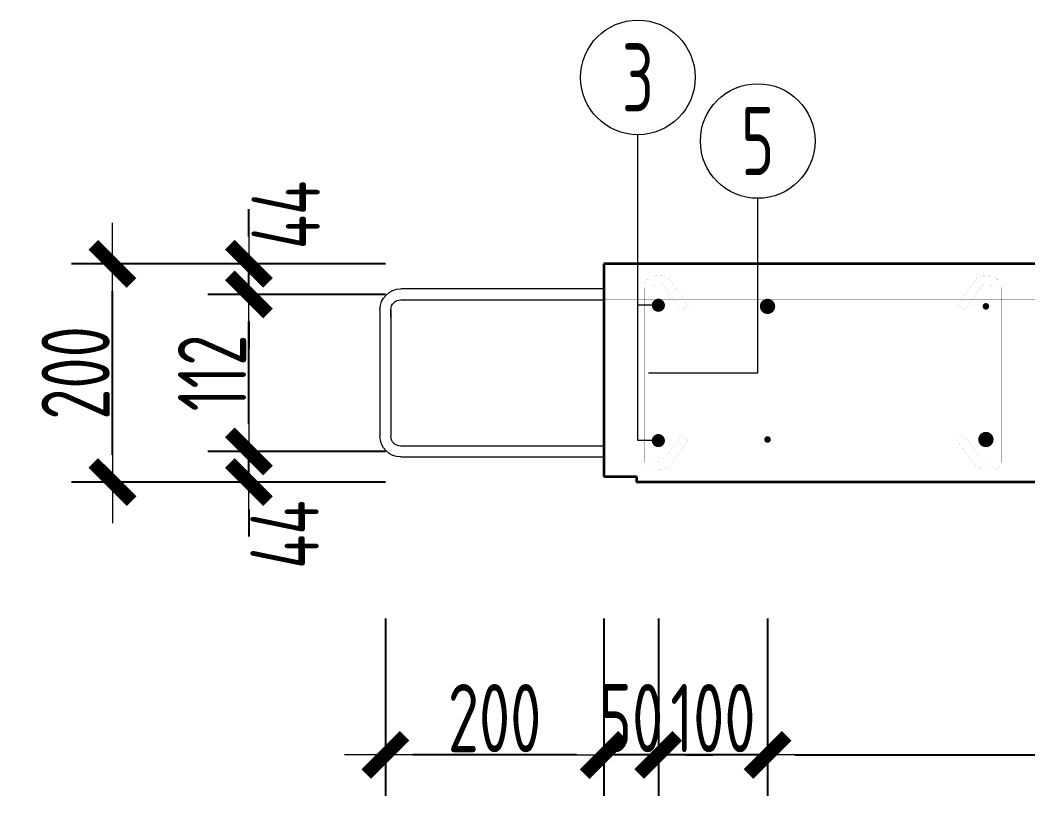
# Model space of a CAD drawing. Extents: x -85320 to 1679916, y -1321939 to 627.
# Drawn here: x 1272672 to 1276363, y -1084372 to -1081529 of the extents above; entities that cross this region are included whole.
import ezdxf
from ezdxf.enums import TextEntityAlignment as Align

# ---------------------------------------------------------------- set-up
doc = ezdxf.new("R2010")
doc.units = 0
doc.header["$LTSCALE"] = 1000
for name, color, linetype, lineweight in [('直线', 7, 'Continuous', 18), ('预制墙墙身水平筋', 130, 'Continuous', 18), ('预制墙墙身纵向受力筋', 1, 'Continuous', 18), ('预制墙墙身纵向非受力筋', 94, 'Continuous', 18), ('预制墙墙身附加筋', 94, 'Continuous', 18), ('预制墙拉筋', 130, 'Continuous', 18), ('预制墙详图标注', 3, 'Continuous', 18), ('预制墙详图轮廓', 3, 'Continuous', 35)]:
    doc.layers.add(name, color=color, linetype=linetype, lineweight=lineweight)
doc.styles.add('样式 1', font='yjkeng.shx', dxfattribs={"width": 0.7, "bigfont": 'yjkchn.shx'})
doc.dimstyles.new('盈建科结构', dxfattribs={"dimscale": 100, "dimtxt": 2.5, "dimasz": 1, "dimexe": 1.5, "dimexo": 0.625, "dimgap": 0.1, "dimtad": 1, "dimdec": 0, "dimrnd": 1, "dimzin": 0, "dimdsep": 46, "dimtxsty": '样式 1', "dimblk": '_yjkbk', "dimblk1": 'ARCHTICK', "dimblk2": 'ARCHTICK', "dimcen": 0.09, "dimadec": 0, "dimazin": 0, "dimtfac": 1, "dimtdec": 4, "dimtix": 1, "dimtmove": 2, "dimatfit": 3, "dimfxl": 1, "dimtolj": 1, "dimtzin": 0, "dimarcsym": 0})

# ---------------------------------------------------------------- blocks, each defined once
blk = doc.blocks.new('_yjkbk')
blk.add_line((-1, 0), (1.5, 0))
blk.add_lwpolyline([(-0.7, -0.7, 0.5, 0.5, 0), (0.7, 0.7, 0.5, 0.5, 0)], format="xyseb")
blk = doc.blocks.new('*D3703')
at = {"layer": 'Defpoints', "color": 0, "transparency": 16777216}
for p in [(1274809.8, -1083722.1), (1275009.8, -1083722.1), (1274809.8, -1084222.1)]:
    blk.add_point(p, dxfattribs=at)
at = {"layer": '预制墙详图标注', "color": 0, "lineweight": -2, "transparency": 16777216}
for p, q in [((1274809.8, -1083722.1), (1274809.8, -1084372.1)), ((1275009.8, -1083722.1), (1275009.8, -1084372.1)), ((1274709.8, -1084222.1), (1274609.8, -1084222.1)), ((1275009.8, -1084222.1), (1274809.8, -1084222.1)), ((1275109.8, -1084222.1), (1275209.8, -1084222.1))]:
    blk.add_line(p, q, dxfattribs=at)
at = {"layer": '预制墙详图标注', "color": 0, "lineweight": -2, "transparency": 16777216, "xscale": 100, "yscale": 100, "zscale": 100}
blk.add_blockref('_yjkbk', (1274809.8, -1084222.1), dxfattribs=at)
at = {"layer": '预制墙详图标注', "color": 0, "lineweight": -2, "transparency": 16777216, "xscale": 100, "yscale": 100, "zscale": 100, "rotation": 180}
blk.add_blockref('_yjkbk', (1275009.8, -1084222.1), dxfattribs=at)
at = {"layer": '预制墙详图标注', "color": 0, "transparency": 16777216, "insert": (1274909.8, -1084212.1), "char_height": 250, "attachment_point": 8, "style": '样式 1'}
blk.add_mtext('\\A1;50', dxfattribs=at)
blk = doc.blocks.new('_ArchTick')
at = {"color": 0, "linetype": 'ByBlock', "const_width": 0.4}
blk.add_lwpolyline([(-0.5, -0.5), (0.5, 0.5)], dxfattribs=at)
blk = doc.blocks.new('*D3704')
at = {"layer": 'Defpoints', "color": 0, "transparency": 16777216}
for p in [(1274009.8, -1083722.1), (1274809.8, -1083722.1), (1274009.8, -1084222.1)]:
    blk.add_point(p, dxfattribs=at)
at = {"layer": '预制墙详图标注', "color": 0, "lineweight": -2, "transparency": 16777216}
for p, q in [((1274009.8, -1083722.1), (1274009.8, -1084372.1)), ((1274809.8, -1083722.1), (1274809.8, -1084372.1)), ((1274709.8, -1084222.1), (1274109.8, -1084222.1))]:
    blk.add_line(p, q, dxfattribs=at)
at = {"layer": '预制墙详图标注', "color": 0, "lineweight": -2, "transparency": 16777216, "xscale": 100, "yscale": 100, "zscale": 100, "rotation": 180}
blk.add_blockref('_yjkbk', (1274009.8, -1084222.1), dxfattribs=at)
at = {"layer": '预制墙详图标注', "color": 0, "lineweight": -2, "transparency": 16777216, "xscale": 100, "yscale": 100, "zscale": 100}
blk.add_blockref('_yjkbk', (1274809.8, -1084222.1), dxfattribs=at)
at = {"layer": '预制墙详图标注', "color": 0, "transparency": 16777216, "insert": (1274409.8, -1084212.1), "char_height": 250, "attachment_point": 8, "style": '样式 1'}
blk.add_mtext('\\A1;200', dxfattribs=at)
blk = doc.blocks.new('*D3716')
at = {"layer": 'Defpoints', "color": 0, "transparency": 16777216}
for p in [(1275409.8, -1083722.1), (1279409.8, -1083722.1), (1279409.8, -1084222.1)]:
    blk.add_point(p, dxfattribs=at)
at = {"layer": '预制墙详图标注', "color": 0, "lineweight": -2, "transparency": 16777216}
for p, q in [((1275409.8, -1083784.6), (1275409.8, -1084372.1)), ((1279409.8, -1083784.6), (1279409.8, -1084372.1)), ((1275509.8, -1084222.1), (1279309.8, -1084222.1))]:
    blk.add_line(p, q, dxfattribs=at)
at = {"layer": '预制墙详图标注', "color": 0, "lineweight": -2, "transparency": 16777216, "xscale": 100, "yscale": 100, "zscale": 100, "rotation": 180}
blk.add_blockref('_yjkbk', (1275409.8, -1084222.1), dxfattribs=at)
at = {"layer": '预制墙详图标注', "color": 0, "lineweight": -2, "transparency": 16777216, "xscale": 100, "yscale": 100, "zscale": 100}
blk.add_blockref('_yjkbk', (1279409.8, -1084222.1), dxfattribs=at)
at = {"layer": '预制墙详图标注', "color": 0, "transparency": 16777216, "insert": (1277409.8, -1084212.1), "char_height": 250, "attachment_point": 8, "style": '样式 1'}
blk.add_mtext('\\A1;5×200=1000', dxfattribs=at)
blk = doc.blocks.new('*D3717')
at = {"layer": 'Defpoints', "color": 0, "transparency": 16777216}
for p in [(1275009.8, -1083722.1), (1275409.8, -1083722.1), (1275009.8, -1084222.1)]:
    blk.add_point(p, dxfattribs=at)
at = {"layer": '预制墙详图标注', "color": 0, "lineweight": -2, "transparency": 16777216}
for p, q in [((1275009.8, -1083722.1), (1275009.8, -1084372.1)), ((1275409.8, -1083722.1), (1275409.8, -1084372.1)), ((1274909.8, -1084222.1), (1274809.8, -1084222.1)), ((1275409.8, -1084222.1), (1275009.8, -1084222.1)), ((1275509.8, -1084222.1), (1275609.8, -1084222.1))]:
    blk.add_line(p, q, dxfattribs=at)
at = {"layer": '预制墙详图标注', "color": 0, "lineweight": -2, "transparency": 16777216, "xscale": 100, "yscale": 100, "zscale": 100}
blk.add_blockref('_yjkbk', (1275009.8, -1084222.1), dxfattribs=at)
at = {"layer": '预制墙详图标注', "color": 0, "lineweight": -2, "transparency": 16777216, "xscale": 100, "yscale": 100, "zscale": 100, "rotation": 180}
blk.add_blockref('_yjkbk', (1275409.8, -1084222.1), dxfattribs=at)
at = {"layer": '预制墙详图标注', "color": 0, "transparency": 16777216, "insert": (1275209.8, -1084212.1), "char_height": 250, "attachment_point": 8, "style": '样式 1'}
blk.add_mtext('\\A1;100', dxfattribs=at)
blk = doc.blocks.new('*D3734')
at = {"layer": 'Defpoints', "color": 0, "transparency": 16777216}
for p in [(1273509.8, -1083110.1), (1274009.8, -1083110.1), (1274009.8, -1083222.1)]:
    blk.add_point(p, dxfattribs=at)
at = {"layer": '预制墙详图标注', "color": 0, "lineweight": -2, "transparency": 16777216}
for p, q in [((1273509.8, -1083010.1), (1273509.8, -1082910.1)), ((1274009.8, -1083110.1), (1273359.8, -1083110.1)), ((1273509.8, -1083222.1), (1273509.8, -1083110.1)), ((1274009.8, -1083222.1), (1273359.8, -1083222.1)), ((1273509.8, -1083322.1), (1273509.8, -1083422.1))]:
    blk.add_line(p, q, dxfattribs=at)
at = {"layer": '预制墙详图标注', "color": 0, "lineweight": -2, "transparency": 16777216, "xscale": 100, "yscale": 100, "zscale": 100}
for p, rotation in [((1273509.8, -1083110.1), 270), ((1273509.8, -1083222.1), 90)]:
    blk.add_blockref('_yjkbk', p, dxfattribs=dict(at, rotation=rotation))
at = {"layer": '预制墙详图标注', "color": 0, "transparency": 16777216, "insert": (1273765.6, -1083414.5), "char_height": 250, "attachment_point": 8, "rotation": 90, "style": '样式 1'}
blk.add_mtext('\\A1;44', dxfattribs=at)
blk = doc.blocks.new('*D3735')
at = {"layer": 'Defpoints', "color": 0, "transparency": 16777216}
for p in [(1273509.8, -1082534.1), (1274009.8, -1082534.1), (1274009.8, -1083110.1)]:
    blk.add_point(p, dxfattribs=at)
at = {"layer": '预制墙详图标注', "color": 0, "lineweight": -2, "transparency": 16777216}
for p, q in [((1274009.8, -1082534.1), (1273359.8, -1082534.1)), ((1273509.8, -1083010.1), (1273509.8, -1082634.1)), ((1274009.8, -1083110.1), (1273359.8, -1083110.1))]:
    blk.add_line(p, q, dxfattribs=at)
at = {"layer": '预制墙详图标注', "color": 0, "lineweight": -2, "transparency": 16777216, "xscale": 100, "yscale": 100, "zscale": 100}
for p, rotation in [((1273509.8, -1082534.1), 90), ((1273509.8, -1083110.1), 270)]:
    blk.add_blockref('_yjkbk', p, dxfattribs=dict(at, rotation=rotation))
at = {"layer": '预制墙详图标注', "color": 0, "transparency": 16777216, "insert": (1273499.8, -1082822.1), "char_height": 250, "attachment_point": 8, "rotation": 90, "style": '样式 1'}
blk.add_mtext('\\A1;112', dxfattribs=at)
blk = doc.blocks.new('*D3736')
at = {"layer": 'Defpoints', "color": 0, "transparency": 16777216}
for p in [(1273509.8, -1082422.1), (1274009.8, -1082422.1), (1274009.8, -1082534.1)]:
    blk.add_point(p, dxfattribs=at)
at = {"layer": '预制墙详图标注', "color": 0, "lineweight": -2, "transparency": 16777216}
for p, q in [((1273509.8, -1082322.1), (1273509.8, -1082222.1)), ((1274009.8, -1082422.1), (1273359.8, -1082422.1)), ((1273509.8, -1082534.1), (1273509.8, -1082422.1)), ((1274009.8, -1082534.1), (1273359.8, -1082534.1)), ((1273509.8, -1082634.1), (1273509.8, -1082734.1))]:
    blk.add_line(p, q, dxfattribs=at)
at = {"layer": '预制墙详图标注', "color": 0, "lineweight": -2, "transparency": 16777216, "xscale": 100, "yscale": 100, "zscale": 100}
for p, rotation in [((1273509.8, -1082422.1), 270), ((1273509.8, -1082534.1), 90)]:
    blk.add_blockref('_yjkbk', p, dxfattribs=dict(at, rotation=rotation))
at = {"layer": '预制墙详图标注', "color": 0, "transparency": 16777216, "insert": (1273769.8, -1082243), "char_height": 250, "attachment_point": 8, "rotation": 90, "style": '样式 1'}
blk.add_mtext('\\A1;44', dxfattribs=at)
blk = doc.blocks.new('*D3737')
at = {"layer": 'Defpoints', "color": 0, "transparency": 16777216}
for p in [(1273009.8, -1082422.1), (1273509.8, -1082422.1), (1273509.8, -1083222.1)]:
    blk.add_point(p, dxfattribs=at)
at = {"layer": '预制墙详图标注', "color": 0, "lineweight": -2, "transparency": 16777216}
for p, q in [((1273447.3, -1082422.1), (1272859.8, -1082422.1)), ((1273009.8, -1083122.1), (1273009.8, -1082522.1)), ((1273447.3, -1083222.1), (1272859.8, -1083222.1))]:
    blk.add_line(p, q, dxfattribs=at)
at = {"layer": '预制墙详图标注', "color": 0, "lineweight": -2, "transparency": 16777216, "xscale": 100, "yscale": 100, "zscale": 100}
for p, rotation in [((1273009.8, -1082422.1), 90), ((1273009.8, -1083222.1), 270)]:
    blk.add_blockref('_yjkbk', p, dxfattribs=dict(at, rotation=rotation))
at = {"layer": '预制墙详图标注', "color": 0, "transparency": 16777216, "insert": (1272999.8, -1082822.1), "char_height": 250, "attachment_point": 8, "rotation": 90, "style": '样式 1'}
blk.add_mtext('\\A1;200', dxfattribs=at)
blk = doc.blocks.new('闭口右')
at = {"layer": '预制墙墙身水平筋', "lineweight": 18}
for p, q in [((1039314.4, -832442.8), (1040057.8, -832442.8)), ((1039314.4, -832442.8), (1040057.8, -832442.8)), ((1039314.4, -832442.8), (1040057.8, -832442.8)), ((1039314.4, -832442.8), (1040057.8, -832442.8)), ((1039314.4, -832442.8), (1040057.8, -832442.8)), ((1039314.4, -832442.8), (1040057.8, -832442.8)), ((1039314.4, -832442.8), (1040057.8, -832442.8)), ((1039314.4, -832442.8), (1040057.8, -832442.8)), ((1039314.4, -832442.8), (1040057.8, -832442.8)), ((1039314.4, -832442.8), (1040057.8, -832442.8)), ((1039314.4, -832442.8), (1040057.8, -832442.8)), ((1039314.4, -832442.8), (1040057.8, -832442.8)), ((1039314.4, -832442.8), (1040057.8, -832442.8)), ((1039314.4, -832442.8), (1040057.8, -832442.8)), ((1039314.4, -832442.8), (1040057.8, -832442.8)), ((1040057.8, -832482.8), (1039314.4, -832482.8)), ((1040057.8, -832482.8), (1039314.4, -832482.8)), ((1040057.8, -832482.8), (1039314.4, -832482.8)), ((1040057.8, -832482.8), (1039314.4, -832482.8)), ((1040057.8, -832482.8), (1039314.4, -832482.8)), ((1040057.8, -832482.8), (1039314.4, -832482.8)), ((1040057.8, -832482.8), (1039314.4, -832482.8)), ((1040057.8, -832482.8), (1039314.4, -832482.8)), ((1040057.8, -832482.8), (1039314.4, -832482.8)), ((1040057.8, -832482.8), (1039314.4, -832482.8)), ((1040057.8, -832482.8), (1039314.4, -832482.8)), ((1040057.8, -832482.8), (1039314.4, -832482.8)), ((1040057.8, -832482.8), (1039314.4, -832482.8)), ((1040057.8, -832482.8), (1039314.4, -832482.8)), ((1040057.8, -832482.8), (1039314.4, -832482.8)), ((1040094.4, -832547.7), (1040094.4, -832519.4)), ((1040094.4, -832547.7), (1040094.4, -832519.4)), ((1040094.4, -832547.7), (1040094.4, -832519.4)), ((1040094.4, -832547.7), (1040094.4, -832519.4)), ((1040094.4, -832547.7), (1040094.4, -832519.4)), ((1040094.4, -832547.7), (1040094.4, -832519.4)), ((1040094.4, -832547.7), (1040094.4, -832519.4)), ((1040094.4, -832547.7), (1040094.4, -832519.4)), ((1040094.4, -832547.7), (1040094.4, -832519.4)), ((1040094.4, -832547.7), (1040094.4, -832519.4)), ((1040094.4, -832547.7), (1040094.4, -832519.4)), ((1040094.4, -832547.7), (1040094.4, -832519.4)), ((1040094.4, -832547.7), (1040094.4, -832519.4)), ((1040094.4, -832547.7), (1040094.4, -832519.4)), ((1040094.4, -832547.7), (1040094.4, -832519.4)), ((1040134.4, -832519.4), (1040134.4, -832547.7)), ((1040134.4, -832519.4), (1040134.4, -832547.7)), ((1040134.4, -832519.4), (1040134.4, -832547.7)), ((1040134.4, -832519.4), (1040134.4, -832547.7)), ((1040134.4, -832519.4), (1040134.4, -832547.7)), ((1040134.4, -832519.4), (1040134.4, -832547.7)), ((1040134.4, -832519.4), (1040134.4, -832547.7)), ((1040134.4, -832519.4), (1040134.4, -832547.7)), ((1040134.4, -832519.4), (1040134.4, -832547.7)), ((1040134.4, -832519.4), (1040134.4, -832547.7)), ((1040134.4, -832519.4), (1040134.4, -832547.7)), ((1040134.4, -832519.4), (1040134.4, -832547.7)), ((1040134.4, -832519.4), (1040134.4, -832547.7)), ((1040134.4, -832519.4), (1040134.4, -832547.7)), ((1040134.4, -832519.4), (1040134.4, -832547.7)), ((1039314.4, -833018.8), (1040057.8, -833018.8)), ((1039314.4, -833018.8), (1040057.8, -833018.8)), ((1039314.4, -833018.8), (1040057.8, -833018.8)), ((1039314.4, -833018.8), (1040057.8, -833018.8)), ((1039314.4, -833018.8), (1040057.8, -833018.8)), ((1039314.4, -833018.8), (1040057.8, -833018.8)), ((1039314.4, -833018.8), (1040057.8, -833018.8)), ((1039314.4, -833018.8), (1040057.8, -833018.8)), ((1039314.4, -833018.8), (1040057.8, -833018.8)), ((1039314.4, -833018.8), (1040057.8, -833018.8)), ((1039314.4, -833018.8), (1040057.8, -833018.8)), ((1039314.4, -833018.8), (1040057.8, -833018.8)), ((1039314.4, -833018.8), (1040057.8, -833018.8)), ((1039314.4, -833018.8), (1040057.8, -833018.8)), ((1039314.4, -833018.8), (1040057.8, -833018.8)), ((1040057.8, -833058.8), (1039314.4, -833058.8))]:
    blk.add_line(p, q, dxfattribs=at)
at = {"layer": '预制墙墙身水平筋', "color": 4}
for p, q in [((1040094.4, -832519.4), (1040094.4, -832982.3)), ((1040134.4, -832519.4), (1040134.4, -832982.3))]:
    blk.add_line(p, q, dxfattribs=at)
at = {"layer": '预制墙墙身水平筋', "lineweight": 18}
for centre, radius, start, end in [((1040057.8, -832519.4), 76.6, 360, 90), ((1040057.8, -832519.4), 76.6, 360, 90), ((1040057.8, -832519.4), 76.6, 360, 90), ((1040057.8, -832519.4), 76.6, 360, 90), ((1040057.8, -832519.4), 76.6, 360, 90), ((1040057.8, -832519.4), 76.6, 360, 90), ((1040057.8, -832519.4), 76.6, 360, 90), ((1040057.8, -832519.4), 76.6, 360, 90), ((1040057.8, -832519.4), 76.6, 360, 90), ((1040057.8, -832519.4), 76.6, 360, 90), ((1040057.8, -832519.4), 76.6, 360, 90), ((1040057.8, -832519.4), 76.6, 360, 90), ((1040057.8, -832519.4), 76.6, 360, 90), ((1040057.8, -832519.4), 76.6, 360, 90), ((1040057.8, -832519.4), 36.6, 360, 90), ((1040057.8, -832519.4), 36.6, 360, 90), ((1040057.8, -832519.4), 36.6, 360, 90), ((1040057.8, -832519.4), 36.6, 360, 90), ((1040057.8, -832519.4), 36.6, 360, 90), ((1040057.8, -832519.4), 36.6, 360, 90), ((1040057.8, -832519.4), 36.6, 360, 90), ((1040057.8, -832519.4), 36.6, 360, 90), ((1040057.8, -832519.4), 36.6, 360, 90), ((1040057.8, -832519.4), 36.6, 360, 90), ((1040057.8, -832519.4), 36.6, 360, 90), ((1040057.8, -832519.4), 36.6, 360, 90), ((1040057.8, -832519.4), 36.6, 360, 90), ((1040057.8, -832519.4), 36.6, 360, 90), ((1040057.8, -832982.3), 36.6, 270, 0), ((1040057.8, -832982.3), 76.6, 270, 0), ((1040057.8, -832982.3), 36.6, 270, 0), ((1040057.8, -832982.3), 76.6, 270, 0), ((1040057.8, -832982.3), 36.6, 270, 0), ((1040057.8, -832982.3), 76.6, 270, 0), ((1040057.8, -832982.3), 36.6, 270, 0), ((1040057.8, -832982.3), 76.6, 270, 0), ((1040057.8, -832982.3), 36.6, 270, 0), ((1040057.8, -832982.3), 76.6, 270, 0), ((1040057.8, -832982.3), 36.6, 270, 0), ((1040057.8, -832982.3), 76.6, 270, 0), ((1040057.8, -832982.3), 36.6, 270, 0), ((1040057.8, -832982.3), 76.6, 270, 0), ((1040057.8, -832982.3), 36.6, 270, 0), ((1040057.8, -832982.3), 76.6, 270, 0), ((1040057.8, -832982.3), 36.6, 270, 0), ((1040057.8, -832982.3), 76.6, 270, 0), ((1040057.8, -832982.3), 36.6, 270, 0), ((1040057.8, -832982.3), 76.6, 270, 0), ((1040057.8, -832982.3), 36.6, 270, 0), ((1040057.8, -832982.3), 76.6, 270, 0), ((1040057.8, -832982.3), 36.6, 270, 0), ((1040057.8, -832982.3), 76.6, 270, 0), ((1040057.8, -832982.3), 36.6, 270, 0), ((1040057.8, -832982.3), 76.6, 270, 0), ((1040057.8, -832982.3), 36.6, 270, 0), ((1040057.8, -832982.3), 76.6, 270, 0)]:
    blk.add_arc(centre, radius, start, end, dxfattribs=at)

msp = doc.modelspace()

# ---------------------------------------------------------------- linework, layer by layer
at = {"layer": '直线', "lineweight": 18}
msp.add_line((1275009.783, -1082574.058), (1274934.783, -1082574.058), dxfattribs=at)
for points in [[(1275009.783, -1083070.058), (1274934.783, -1083070.058), (1274934.783, -1081949.058)], [(1274973.783, -1082822.058), (1275373.783, -1082822.058), (1275373.783, -1082182.058)]]:
    msp.add_lwpolyline(points, dxfattribs=at)
for centre in [(1274934.783, -1081739.058), (1275373.783, -1081972.058)]:
    msp.add_circle(centre, 210, dxfattribs=at)
at = {"layer": '预制墙墙身水平筋', "lineweight": 18, "const_width": 0.18}
for points in [[(1280009.783, -1082514.058), (1274809.783, -1082514.058)], [(1280009.783, -1082514.058), (1274809.783, -1082514.058)], [(1280009.783, -1082514.058), (1274809.783, -1082514.058)], [(1280009.783, -1082514.058), (1274809.783, -1082514.058)], [(1280009.783, -1082514.058), (1274809.783, -1082514.058)], [(1280009.783, -1082514.058), (1274809.783, -1082514.058)], [(1280009.783, -1082514.058), (1274809.783, -1082514.058)], [(1280009.783, -1082514.058), (1274809.783, -1082514.058)], [(1280009.783, -1082514.058), (1274809.783, -1082514.058)], [(1280009.783, -1082514.058), (1274809.783, -1082514.058)], [(1280009.783, -1082514.058), (1274809.783, -1082514.058)], [(1280009.783, -1082514.058), (1274809.783, -1082514.058)], [(1280009.783, -1082514.058), (1274809.783, -1082514.058)], [(1280009.783, -1082514.058), (1274809.783, -1082514.058)], [(1280009.783, -1082514.058), (1274809.783, -1082514.058)], [(1274809.783, -1082554.058), (1280009.783, -1082554.058)], [(1274809.783, -1082554.058), (1280009.783, -1082554.058)], [(1274809.783, -1082554.058), (1280009.783, -1082554.058)], [(1274809.783, -1082554.058), (1280009.783, -1082554.058)], [(1274809.783, -1082554.058), (1280009.783, -1082554.058)], [(1274809.783, -1082554.058), (1280009.783, -1082554.058)], [(1274809.783, -1082554.058), (1280009.783, -1082554.058)], [(1274809.783, -1082554.058), (1280009.783, -1082554.058)], [(1274809.783, -1082554.058), (1280009.783, -1082554.058)], [(1274809.783, -1082554.058), (1280009.783, -1082554.058)], [(1274809.783, -1082554.058), (1280009.783, -1082554.058)], [(1274809.783, -1082554.058), (1280009.783, -1082554.058)], [(1274809.783, -1082554.058), (1280009.783, -1082554.058)], [(1274809.783, -1082554.058), (1280009.783, -1082554.058)], [(1274809.783, -1082554.058), (1280009.783, -1082554.058)], [(1280009.783, -1083090.058), (1274809.783, -1083090.058)], [(1280009.783, -1083090.058), (1274809.783, -1083090.058)], [(1280009.783, -1083090.058), (1274809.783, -1083090.058)], [(1280009.783, -1083090.058), (1274809.783, -1083090.058)], [(1280009.783, -1083090.058), (1274809.783, -1083090.058)], [(1280009.783, -1083090.058), (1274809.783, -1083090.058)], [(1280009.783, -1083090.058), (1274809.783, -1083090.058)], [(1280009.783, -1083090.058), (1274809.783, -1083090.058)], [(1280009.783, -1083090.058), (1274809.783, -1083090.058)], [(1280009.783, -1083090.058), (1274809.783, -1083090.058)], [(1280009.783, -1083090.058), (1274809.783, -1083090.058)], [(1280009.783, -1083090.058), (1274809.783, -1083090.058)], [(1280009.783, -1083090.058), (1274809.783, -1083090.058)], [(1280009.783, -1083090.058), (1274809.783, -1083090.058)], [(1280009.783, -1083090.058), (1274809.783, -1083090.058)], [(1274809.783, -1083130.058), (1280009.783, -1083130.058)], [(1274809.783, -1083130.058), (1280009.783, -1083130.058)], [(1274809.783, -1083130.058), (1280009.783, -1083130.058)], [(1274809.783, -1083130.058), (1280009.783, -1083130.058)], [(1274809.783, -1083130.058), (1280009.783, -1083130.058)], [(1274809.783, -1083130.058), (1280009.783, -1083130.058)], [(1274809.783, -1083130.058), (1280009.783, -1083130.058)], [(1274809.783, -1083130.058), (1280009.783, -1083130.058)], [(1274809.783, -1083130.058), (1280009.783, -1083130.058)], [(1274809.783, -1083130.058), (1280009.783, -1083130.058)], [(1274809.783, -1083130.058), (1280009.783, -1083130.058)], [(1274809.783, -1083130.058), (1280009.783, -1083130.058)], [(1274809.783, -1083130.058), (1280009.783, -1083130.058)], [(1274809.783, -1083130.058), (1280009.783, -1083130.058)], [(1274809.783, -1083130.058), (1280009.783, -1083130.058)]]:
    msp.add_lwpolyline(points, dxfattribs=at)
at = {"layer": '预制墙墙身纵向受力筋', "lineweight": 18, "const_width": 28}
for points in [[(1275395.783, -1082578.058, -1), (1275423.783, -1082578.058, -1)], [(1276195.783, -1083066.058, -1), (1276223.783, -1083066.058, -1)]]:
    msp.add_lwpolyline(points, format="xyb", close=True, dxfattribs=at)
at = {"layer": '预制墙墙身纵向非受力筋', "lineweight": 18, "const_width": 12}
for points in [[(1276203.783, -1082578.058, -1), (1276215.783, -1082578.058, -1)], [(1275403.783, -1083066.058, -1), (1275415.783, -1083066.058, -1)]]:
    msp.add_lwpolyline(points, format="xyb", close=True, dxfattribs=at)
at = {"layer": '预制墙墙身附加筋', "lineweight": 18, "const_width": 24}
for points in [[(1274997.783, -1082574.058, -1), (1275021.783, -1082574.058, -1)], [(1274997.783, -1083070.058, -1), (1275021.783, -1083070.058, -1)]]:
    msp.add_lwpolyline(points, format="xyb", close=True, dxfattribs=at)
at = {"layer": '预制墙拉筋', "lineweight": 18, "const_width": 0.18}
for points in [[(1275093.153, -1083050.417), (1275038.039, -1083128.329, -0.24342753), (1275003.78, -1083146.058), (1274988.781, -1083146.058), (1274988.781, -1083148.061, -0.41421357), (1274987.78, -1083147.059), (1274989.783, -1083147.059), (1274989.783, -1082512.056, -0.41421357), (1275003.78, -1082498.058), (1275018.779, -1082498.058, -0.24342753), (1275029.377, -1082503.543), (1275093.153, -1082593.7), (1275119.277, -1082575.22), (1275055.502, -1082485.063, 0.24342753), (1275018.779, -1082466.058), (1275003.78, -1082466.058, 0.41421357), (1274957.783, -1082512.056), (1274957.783, -1083147.059, 0.41421357), (1274988.781, -1083178.058), (1275003.78, -1083178.058, 0.24342753), (1275064.164, -1083146.809), (1275119.277, -1083068.897)], [(1275093.153, -1083050.417), (1275038.039, -1083128.329, -0.24342753), (1275003.78, -1083146.058), (1274988.781, -1083146.058), (1274988.781, -1083148.061, -0.41421357), (1274987.78, -1083147.059), (1274989.783, -1083147.059), (1274989.783, -1082512.056, -0.41421357), (1275003.78, -1082498.058), (1275018.779, -1082498.058, -0.24342753), (1275029.377, -1082503.543), (1275093.153, -1082593.7), (1275119.277, -1082575.22), (1275055.502, -1082485.063, 0.24342753), (1275018.779, -1082466.058), (1275003.78, -1082466.058, 0.41421357), (1274957.783, -1082512.056), (1274957.783, -1083147.059, 0.41421357), (1274988.781, -1083178.058), (1275003.78, -1083178.058, 0.24342753), (1275064.164, -1083146.809), (1275119.277, -1083068.897)], [(1275093.153, -1083050.417), (1275038.039, -1083128.329, -0.24342753), (1275003.78, -1083146.058), (1274988.781, -1083146.058), (1274988.781, -1083148.061, -0.41421357), (1274987.78, -1083147.059), (1274989.783, -1083147.059), (1274989.783, -1082512.056, -0.41421357), (1275003.78, -1082498.058), (1275018.779, -1082498.058, -0.24342753), (1275029.377, -1082503.543), (1275093.153, -1082593.7), (1275119.277, -1082575.22), (1275055.502, -1082485.063, 0.24342753), (1275018.779, -1082466.058), (1275003.78, -1082466.058, 0.41421357), (1274957.783, -1082512.056), (1274957.783, -1083147.059, 0.41421357), (1274988.781, -1083178.058), (1275003.78, -1083178.058, 0.24342753), (1275064.164, -1083146.809), (1275119.277, -1083068.897)], [(1275093.153, -1083050.417), (1275038.039, -1083128.329, -0.24342753), (1275003.78, -1083146.058), (1274988.781, -1083146.058), (1274988.781, -1083148.061, -0.41421357), (1274987.78, -1083147.059), (1274989.783, -1083147.059), (1274989.783, -1082512.056, -0.41421357), (1275003.78, -1082498.058), (1275018.779, -1082498.058, -0.24342753), (1275029.377, -1082503.543), (1275093.153, -1082593.7), (1275119.277, -1082575.22), (1275055.502, -1082485.063, 0.24342753), (1275018.779, -1082466.058), (1275003.78, -1082466.058, 0.41421357), (1274957.783, -1082512.056), (1274957.783, -1083147.059, 0.41421357), (1274988.781, -1083178.058), (1275003.78, -1083178.058, 0.24342753), (1275064.164, -1083146.809), (1275119.277, -1083068.897)], [(1275093.153, -1083050.417), (1275038.039, -1083128.329, -0.24342753), (1275003.78, -1083146.058), (1274988.781, -1083146.058), (1274988.781, -1083148.061, -0.41421357), (1274987.78, -1083147.059), (1274989.783, -1083147.059), (1274989.783, -1082512.056, -0.41421357), (1275003.78, -1082498.058), (1275018.779, -1082498.058, -0.24342753), (1275029.377, -1082503.543), (1275093.153, -1082593.7), (1275119.277, -1082575.22), (1275055.502, -1082485.063, 0.24342753), (1275018.779, -1082466.058), (1275003.78, -1082466.058, 0.41421357), (1274957.783, -1082512.056), (1274957.783, -1083147.059, 0.41421357), (1274988.781, -1083178.058), (1275003.78, -1083178.058, 0.24342753), (1275064.164, -1083146.809), (1275119.277, -1083068.897)], [(1275093.153, -1083050.417), (1275038.039, -1083128.329, -0.24342753), (1275003.78, -1083146.058), (1274988.781, -1083146.058), (1274988.781, -1083148.061, -0.41421357), (1274987.78, -1083147.059), (1274989.783, -1083147.059), (1274989.783, -1082512.056, -0.41421357), (1275003.78, -1082498.058), (1275018.779, -1082498.058, -0.24342753), (1275029.377, -1082503.543), (1275093.153, -1082593.7), (1275119.277, -1082575.22), (1275055.502, -1082485.063, 0.24342753), (1275018.779, -1082466.058), (1275003.78, -1082466.058, 0.41421357), (1274957.783, -1082512.056), (1274957.783, -1083147.059, 0.41421357), (1274988.781, -1083178.058), (1275003.78, -1083178.058, 0.24342753), (1275064.164, -1083146.809), (1275119.277, -1083068.897)], [(1275093.153, -1083050.417), (1275038.039, -1083128.329, -0.24342753), (1275003.78, -1083146.058), (1274988.781, -1083146.058), (1274988.781, -1083148.061, -0.41421357), (1274987.78, -1083147.059), (1274989.783, -1083147.059), (1274989.783, -1082512.056, -0.41421357), (1275003.78, -1082498.058), (1275018.779, -1082498.058, -0.24342753), (1275029.377, -1082503.543), (1275093.153, -1082593.7), (1275119.277, -1082575.22), (1275055.502, -1082485.063, 0.24342753), (1275018.779, -1082466.058), (1275003.78, -1082466.058, 0.41421357), (1274957.783, -1082512.056), (1274957.783, -1083147.059, 0.41421357), (1274988.781, -1083178.058), (1275003.78, -1083178.058, 0.24342753), (1275064.164, -1083146.809), (1275119.277, -1083068.897)], [(1275093.153, -1083050.417), (1275038.039, -1083128.329, -0.24342753), (1275003.78, -1083146.058), (1274988.781, -1083146.058), (1274988.781, -1083148.061, -0.41421357), (1274987.78, -1083147.059), (1274989.783, -1083147.059), (1274989.783, -1082512.056, -0.41421357), (1275003.78, -1082498.058), (1275018.779, -1082498.058, -0.24342753), (1275029.377, -1082503.543), (1275093.153, -1082593.7), (1275119.277, -1082575.22), (1275055.502, -1082485.063, 0.24342753), (1275018.779, -1082466.058), (1275003.78, -1082466.058, 0.41421357), (1274957.783, -1082512.056), (1274957.783, -1083147.059, 0.41421357), (1274988.781, -1083178.058), (1275003.78, -1083178.058, 0.24342753), (1275064.164, -1083146.809), (1275119.277, -1083068.897)], [(1275093.153, -1083050.417), (1275038.039, -1083128.329, -0.24342753), (1275003.78, -1083146.058), (1274988.781, -1083146.058), (1274988.781, -1083148.061, -0.41421357), (1274987.78, -1083147.059), (1274989.783, -1083147.059), (1274989.783, -1082512.056, -0.41421357), (1275003.78, -1082498.058), (1275018.779, -1082498.058, -0.24342753), (1275029.377, -1082503.543), (1275093.153, -1082593.7), (1275119.277, -1082575.22), (1275055.502, -1082485.063, 0.24342753), (1275018.779, -1082466.058), (1275003.78, -1082466.058, 0.41421357), (1274957.783, -1082512.056), (1274957.783, -1083147.059, 0.41421357), (1274988.781, -1083178.058), (1275003.78, -1083178.058, 0.24342753), (1275064.164, -1083146.809), (1275119.277, -1083068.897)], [(1275093.153, -1083050.417), (1275038.039, -1083128.329, -0.24342753), (1275003.78, -1083146.058), (1274988.781, -1083146.058), (1274988.781, -1083148.061, -0.41421357), (1274987.78, -1083147.059), (1274989.783, -1083147.059), (1274989.783, -1082512.056, -0.41421357), (1275003.78, -1082498.058), (1275018.779, -1082498.058, -0.24342753), (1275029.377, -1082503.543), (1275093.153, -1082593.7), (1275119.277, -1082575.22), (1275055.502, -1082485.063, 0.24342753), (1275018.779, -1082466.058), (1275003.78, -1082466.058, 0.41421357), (1274957.783, -1082512.056), (1274957.783, -1083147.059, 0.41421357), (1274988.781, -1083178.058), (1275003.78, -1083178.058, 0.24342753), (1275064.164, -1083146.809), (1275119.277, -1083068.897)], [(1275093.153, -1083050.417), (1275038.039, -1083128.329, -0.24342753), (1275003.78, -1083146.058), (1274988.781, -1083146.058), (1274988.781, -1083148.061, -0.41421357), (1274987.78, -1083147.059), (1274989.783, -1083147.059), (1274989.783, -1082512.056, -0.41421357), (1275003.78, -1082498.058), (1275018.779, -1082498.058, -0.24342753), (1275029.377, -1082503.543), (1275093.153, -1082593.7), (1275119.277, -1082575.22), (1275055.502, -1082485.063, 0.24342753), (1275018.779, -1082466.058), (1275003.78, -1082466.058, 0.41421357), (1274957.783, -1082512.056), (1274957.783, -1083147.059, 0.41421357), (1274988.781, -1083178.058), (1275003.78, -1083178.058, 0.24342753), (1275064.164, -1083146.809), (1275119.277, -1083068.897)], [(1275093.153, -1083050.417), (1275038.039, -1083128.329, -0.24342753), (1275003.78, -1083146.058), (1274988.781, -1083146.058), (1274988.781, -1083148.061, -0.41421357), (1274987.78, -1083147.059), (1274989.783, -1083147.059), (1274989.783, -1082512.056, -0.41421357), (1275003.78, -1082498.058), (1275018.779, -1082498.058, -0.24342753), (1275029.377, -1082503.543), (1275093.153, -1082593.7), (1275119.277, -1082575.22), (1275055.502, -1082485.063, 0.24342753), (1275018.779, -1082466.058), (1275003.78, -1082466.058, 0.41421357), (1274957.783, -1082512.056), (1274957.783, -1083147.059, 0.41421357), (1274988.781, -1083178.058), (1275003.78, -1083178.058, 0.24342753), (1275064.164, -1083146.809), (1275119.277, -1083068.897)], [(1275093.153, -1083050.417), (1275038.039, -1083128.329, -0.24342753), (1275003.78, -1083146.058), (1274988.781, -1083146.058), (1274988.781, -1083148.061, -0.41421357), (1274987.78, -1083147.059), (1274989.783, -1083147.059), (1274989.783, -1082512.056, -0.41421357), (1275003.78, -1082498.058), (1275018.779, -1082498.058, -0.24342753), (1275029.377, -1082503.543), (1275093.153, -1082593.7), (1275119.277, -1082575.22), (1275055.502, -1082485.063, 0.24342753), (1275018.779, -1082466.058), (1275003.78, -1082466.058, 0.41421357), (1274957.783, -1082512.056), (1274957.783, -1083147.059, 0.41421357), (1274988.781, -1083178.058), (1275003.78, -1083178.058, 0.24342753), (1275064.164, -1083146.809), (1275119.277, -1083068.897)], [(1275093.153, -1083050.417), (1275038.039, -1083128.329, -0.24342753), (1275003.78, -1083146.058), (1274988.781, -1083146.058), (1274988.781, -1083148.061, -0.41421357), (1274987.78, -1083147.059), (1274989.783, -1083147.059), (1274989.783, -1082512.056, -0.41421357), (1275003.78, -1082498.058), (1275018.779, -1082498.058, -0.24342753), (1275029.377, -1082503.543), (1275093.153, -1082593.7), (1275119.277, -1082575.22), (1275055.502, -1082485.063, 0.24342753), (1275018.779, -1082466.058), (1275003.78, -1082466.058, 0.41421357), (1274957.783, -1082512.056), (1274957.783, -1083147.059, 0.41421357), (1274988.781, -1083178.058), (1275003.78, -1083178.058, 0.24342753), (1275064.164, -1083146.809), (1275119.277, -1083068.897)], [(1275093.153, -1083050.417), (1275038.039, -1083128.329, -0.24342753), (1275003.78, -1083146.058), (1274988.781, -1083146.058), (1274988.781, -1083148.061, -0.41421357), (1274987.78, -1083147.059), (1274989.783, -1083147.059), (1274989.783, -1082512.056, -0.41421357), (1275003.78, -1082498.058), (1275018.779, -1082498.058, -0.24342753), (1275029.377, -1082503.543), (1275093.153, -1082593.7), (1275119.277, -1082575.22), (1275055.502, -1082485.063, 0.24342753), (1275018.779, -1082466.058), (1275003.78, -1082466.058, 0.41421357), (1274957.783, -1082512.056), (1274957.783, -1083147.059, 0.41421357), (1274988.781, -1083178.058), (1275003.78, -1083178.058, 0.24342753), (1275064.164, -1083146.809), (1275119.277, -1083068.897)], [(1276104.288, -1083068.897), (1276159.402, -1083146.809, 0.24342753), (1276219.785, -1083178.058), (1276234.784, -1083178.058, 0.41421357), (1276265.783, -1083147.059), (1276265.783, -1082512.056, 0.41421357), (1276219.785, -1082466.058), (1276204.786, -1082466.058, 0.24342753), (1276168.063, -1082485.063), (1276104.288, -1082575.22), (1276130.413, -1082593.7), (1276194.188, -1082503.543, -0.24342753), (1276204.786, -1082498.058), (1276219.785, -1082498.058, -0.41421357), (1276233.783, -1082512.056), (1276233.783, -1083147.059), (1276235.785, -1083147.059, -0.41421357), (1276234.784, -1083148.061), (1276234.784, -1083146.058), (1276219.785, -1083146.058, -0.24342753), (1276185.526, -1083128.329), (1276130.413, -1083050.417)], [(1276104.288, -1083068.897), (1276159.402, -1083146.809, 0.24342753), (1276219.785, -1083178.058), (1276234.784, -1083178.058, 0.41421357), (1276265.783, -1083147.059), (1276265.783, -1082512.056, 0.41421357), (1276219.785, -1082466.058), (1276204.786, -1082466.058, 0.24342753), (1276168.063, -1082485.063), (1276104.288, -1082575.22), (1276130.413, -1082593.7), (1276194.188, -1082503.543, -0.24342753), (1276204.786, -1082498.058), (1276219.785, -1082498.058, -0.41421357), (1276233.783, -1082512.056), (1276233.783, -1083147.059), (1276235.785, -1083147.059, -0.41421357), (1276234.784, -1083148.061), (1276234.784, -1083146.058), (1276219.785, -1083146.058, -0.24342753), (1276185.526, -1083128.329), (1276130.413, -1083050.417)], [(1276104.288, -1083068.897), (1276159.402, -1083146.809, 0.24342753), (1276219.785, -1083178.058), (1276234.784, -1083178.058, 0.41421357), (1276265.783, -1083147.059), (1276265.783, -1082512.056, 0.41421357), (1276219.785, -1082466.058), (1276204.786, -1082466.058, 0.24342753), (1276168.063, -1082485.063), (1276104.288, -1082575.22), (1276130.413, -1082593.7), (1276194.188, -1082503.543, -0.24342753), (1276204.786, -1082498.058), (1276219.785, -1082498.058, -0.41421357), (1276233.783, -1082512.056), (1276233.783, -1083147.059), (1276235.785, -1083147.059, -0.41421357), (1276234.784, -1083148.061), (1276234.784, -1083146.058), (1276219.785, -1083146.058, -0.24342753), (1276185.526, -1083128.329), (1276130.413, -1083050.417)], [(1276104.288, -1083068.897), (1276159.402, -1083146.809, 0.24342753), (1276219.785, -1083178.058), (1276234.784, -1083178.058, 0.41421357), (1276265.783, -1083147.059), (1276265.783, -1082512.056, 0.41421357), (1276219.785, -1082466.058), (1276204.786, -1082466.058, 0.24342753), (1276168.063, -1082485.063), (1276104.288, -1082575.22), (1276130.413, -1082593.7), (1276194.188, -1082503.543, -0.24342753), (1276204.786, -1082498.058), (1276219.785, -1082498.058, -0.41421357), (1276233.783, -1082512.056), (1276233.783, -1083147.059), (1276235.785, -1083147.059, -0.41421357), (1276234.784, -1083148.061), (1276234.784, -1083146.058), (1276219.785, -1083146.058, -0.24342753), (1276185.526, -1083128.329), (1276130.413, -1083050.417)], [(1276104.288, -1083068.897), (1276159.402, -1083146.809, 0.24342753), (1276219.785, -1083178.058), (1276234.784, -1083178.058, 0.41421357), (1276265.783, -1083147.059), (1276265.783, -1082512.056, 0.41421357), (1276219.785, -1082466.058), (1276204.786, -1082466.058, 0.24342753), (1276168.063, -1082485.063), (1276104.288, -1082575.22), (1276130.413, -1082593.7), (1276194.188, -1082503.543, -0.24342753), (1276204.786, -1082498.058), (1276219.785, -1082498.058, -0.41421357), (1276233.783, -1082512.056), (1276233.783, -1083147.059), (1276235.785, -1083147.059, -0.41421357), (1276234.784, -1083148.061), (1276234.784, -1083146.058), (1276219.785, -1083146.058, -0.24342753), (1276185.526, -1083128.329), (1276130.413, -1083050.417)]]:
    msp.add_lwpolyline(points, format="xyb", close=True, dxfattribs=at)
at = {"layer": '预制墙详图轮廓', "lineweight": 35}
for p, q in [((1274929.783, -1082422.058), (1274809.783, -1082422.058)), ((1274809.783, -1082422.058), (1274809.783, -1083202.058)), ((1279889.783, -1082422.058), (1274929.783, -1082422.058)), ((1274809.783, -1083202.058), (1274929.783, -1083202.058)), ((1274929.783, -1083202.058), (1274929.783, -1083222.058)), ((1279889.783, -1083222.058), (1274929.783, -1083222.058))]:
    msp.add_line(p, q, dxfattribs=at)

# ---------------------------------------------------------------- block references
at = {"layer": '预制墙墙身水平筋', "color": 4, "xscale": -1}
msp.add_blockref('闭口右', (2314124.153, -250071.21), dxfattribs=at)

# ---------------------------------------------------------------- texts
at = {"layer": '直线', "linetype": 'Continuous', "style": '样式 1', "width": 0.7}
for s, p in [('3', (1274934.783, -1081739.058)), ('5', (1275373.783, -1081972.058))]:
    msp.add_text(s, height=250, dxfattribs=at).set_placement(p, align=Align.MIDDLE_CENTER)

# ---------------------------------------------------------------- dimensions: what is measured, and where the dimension line sits
at = {"layer": '预制墙详图标注'}
for base, p1, p2, picture, middle in [((1273509.783, -1082422.058), (1274009.783, -1082534.058), (1274009.783, -1082422.058), '*D3736', (1273644.783, -1082243.042)), ((1273509.783, -1083110.058), (1274009.783, -1083222.058), (1274009.783, -1083110.058), '*D3734', (1273640.602, -1083414.497))]:
    dim = msp.add_linear_dim(base=base, p1=p1, p2=p2, angle=90, text='44', dimstyle='盈建科结构', override={"dimexo": 0, "dimlfac": 0.25, "dimrnd": 5}, dxfattribs=at)
    dim.commit()
    dim.dimension.update_dxf_attribs({"geometry": picture, "text_midpoint": middle, "dimtype": 161})
for p1, p2, override, picture, middle in [((1273509.783, -1083222.058), (1273509.783, -1082422.058), {"dimscale": 100, "dimtxt": 2.5, "dimasz": 1, "dimexe": 1.5, "dimexo": 0.625, "dimgap": 0.1, "dimtad": 1, "dimlfac": 0.25, "dimrnd": 5, "dimdle": 0, "dimtix": 1, "dimfxlon": 0}, '*D3737', (1272874.783, -1082822.058)), ((1274809.783, -1083722.058), (1274009.783, -1083722.058), {"dimscale": 100, "dimtxt": 2.5, "dimasz": 1, "dimexe": 1.5, "dimexo": 0, "dimgap": 0.1, "dimtad": 1, "dimlfac": 0.25, "dimrnd": 5, "dimdle": 0, "dimfxlon": 0}, '*D3704', (1274409.783, -1084087.058)), ((1275009.783, -1083722.058), (1274809.783, -1083722.058), {"dimscale": 100, "dimtxt": 2.5, "dimasz": 1, "dimexe": 1.5, "dimexo": 0, "dimgap": 0.1, "dimtad": 1, "dimlfac": 0.25, "dimrnd": 5, "dimdle": 0, "dimfxlon": 0}, '*D3703', (1274909.783, -1084087.058)), ((1275409.783, -1083722.058), (1275009.783, -1083722.058), {"dimscale": 100, "dimtxt": 2.5, "dimasz": 1, "dimexe": 1.5, "dimexo": 0, "dimgap": 0.1, "dimtad": 1, "dimlfac": 0.25, "dimrnd": 5, "dimdle": 0, "dimfxlon": 0}, '*D3717', (1275209.783, -1084087.058))]:
    dim = msp.add_aligned_dim(p1=p1, p2=p2, distance=500, dimstyle='盈建科结构', override=override, dxfattribs=at)
    dim.commit()
    dim.dimension.update_dxf_attribs({"geometry": picture, "text_midpoint": middle})
for p1, p2, distance, text, override, picture, middle in [((1274009.783, -1083110.058), (1274009.783, -1082534.058), 500, '112', {"dimscale": 100, "dimtxt": 2.5, "dimasz": 1, "dimexe": 1.5, "dimexo": 0, "dimgap": 0.1, "dimtad": 1, "dimlfac": 0.25, "dimrnd": 5, "dimdle": 0, "dimfxlon": 0}, '*D3735', (1273374.783, -1082822.058)), ((1275409.783, -1083722.058), (1279409.783, -1083722.058), -500, '5×200=1000', {"dimscale": 100, "dimtxt": 2.5, "dimasz": 1, "dimexe": 1.5, "dimexo": 0.625, "dimgap": 0.1, "dimtad": 1, "dimlfac": 0.25, "dimrnd": 5, "dimdle": 0, "dimtix": 1, "dimfxlon": 0}, '*D3716', (1277409.783, -1084087.058))]:
    dim = msp.add_aligned_dim(p1=p1, p2=p2, distance=distance, text=text, dimstyle='盈建科结构', override=override, dxfattribs=at)
    dim.commit()
    dim.dimension.update_dxf_attribs({"geometry": picture, "text_midpoint": middle})

doc.saveas('drawing.dxf')
